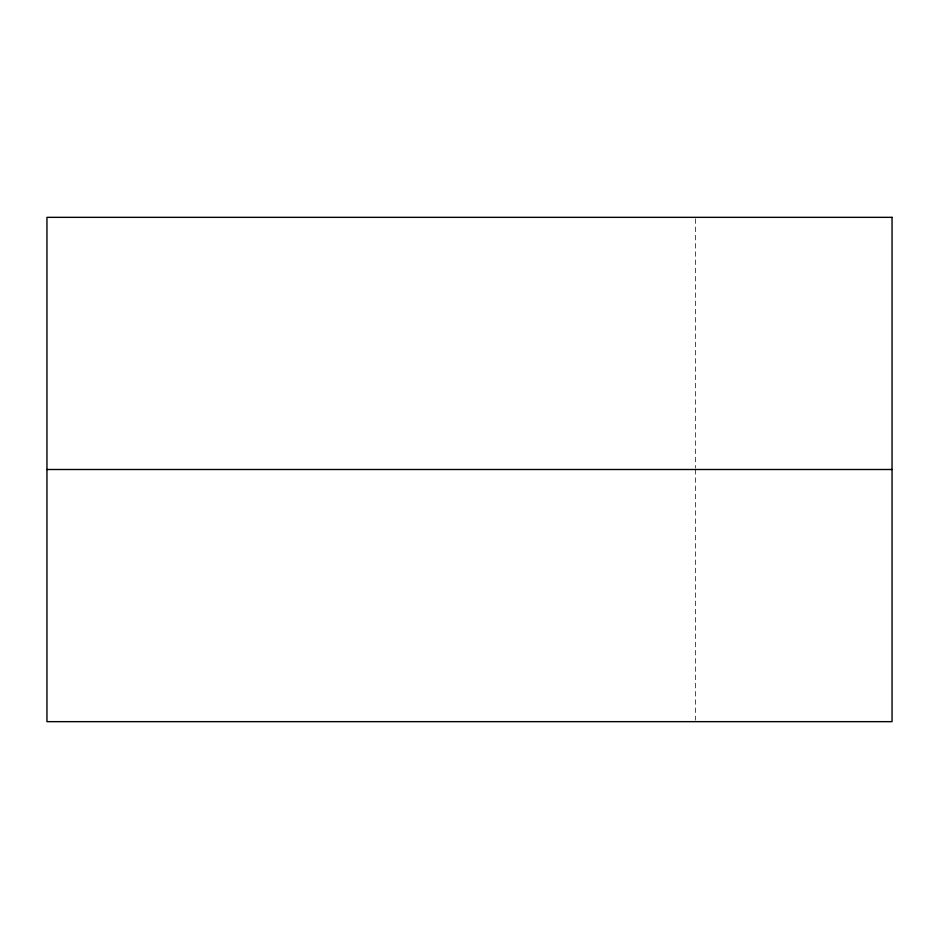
<?xml version="1.0" encoding="UTF-8"?>
<svg xmlns="http://www.w3.org/2000/svg" width="939" height="939" viewBox="0 0 939 939"><rect width="100%" height="100%" fill="white"/><g stroke="black" fill="none" stroke-linecap="round" stroke-linejoin="round"><path stroke-width="0.7" stroke-dasharray="4.7 3.52" d="M695.517 218.81L695.517 468.033M695.517 469.5L695.517 720.19"/><path stroke-width="1.41" d="M46.95 469.5L892.05 469.5M892.05 217.343L46.95 217.343L46.95 721.657L892.05 721.657L892.05 217.343"/></g></svg>
